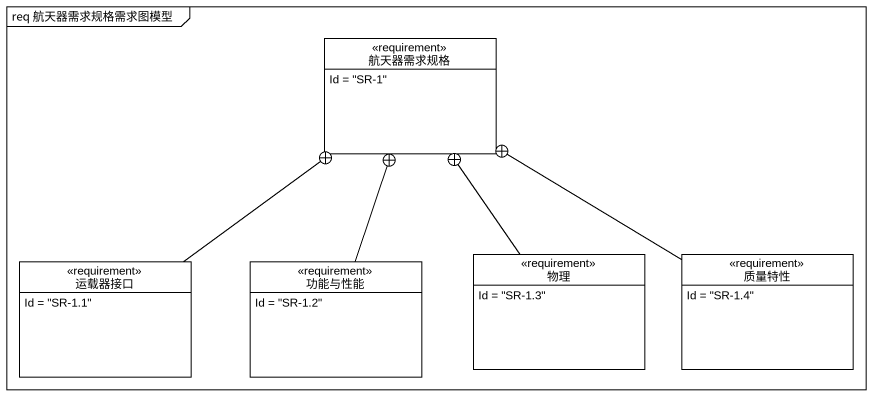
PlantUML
@startuml
mainframe req 航天器需求规格需求图模型
hide circle
hide empty members
class 航天器需求规格 <<requirement>> {
  Id = "SR-1"
}
class 运载器接口 <<requirement>> {
  Id = "SR-1.1"
}
class 功能与性能 <<requirement>> {
  Id = "SR-1.2"
}
class 物理 <<requirement>> {
  Id = "SR-1.3"
}
class 质量特性 <<requirement>> {
  Id = "SR-1.4"
}
运载器接口 -up-+ 航天器需求规格
功能与性能 -up-+ 航天器需求规格
物理 -up-+ 航天器需求规格
质量特性 -up-+ 航天器需求规格
@enduml
